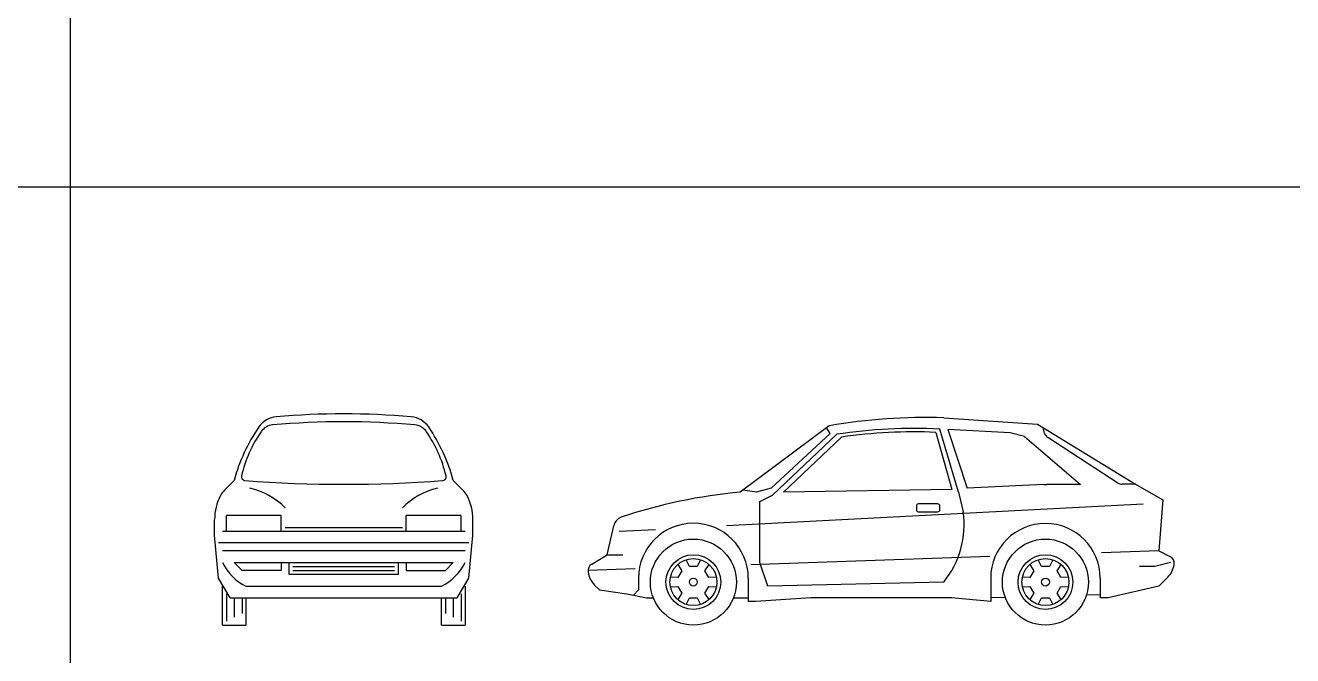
# Model space of a CAD drawing. Header units: millimetres. Extents: x 1343 to 64046, y 44602 to 77982.
# Drawn here: x 15591 to 23819, y 67861 to 71955 of the extents above; entities that cross this region are included whole.
import ezdxf

# ---------------------------------------------------------------- set-up
doc = ezdxf.new("R2010")
doc.units = ezdxf.units.MM
doc.layers.add('www.cad-blocks.net', color=7, linetype='Continuous')

# ---------------------------------------------------------------- blocks, each defined once
blk = doc.blocks.new('A$C274E22EA')
for p, q in [((2311.4, 1346.2), (2919.8, 1304.4)), ((1568.2, 1294.3), (990.6, 863.6)), ((1574.8, 1244.6), (1190.6, 890)), ((1198.8, 844.7), (1617.8, 1239.1)), ((1574.8, 1244.6), (1552.5, 1280.1)), ((2260.6, 1251.9), (2364.1, 881.5)), ((2407.4, 863.6), (2285, 1272.9)), ((2743.6, 1249.2), (2337.6, 1270.1)), ((2337.6, 1270.1), (2463.8, 889)), ((2836.2, 1223.9), (2743.6, 1249.2)), ((2919.8, 1304.4), (3556, 914.4)), ((2965.6, 1247.3), (2956.4, 1282.5)), ((1270, 863.6), (1646.8, 1221.6)), ((2836.2, 1223.9), (3200.4, 912.3)), ((3441.8, 922.6), (2987.1, 1217.5)), ((2961.7, 912.3), (2463.8, 889)), ((3200.4, 912.3), (2981.8, 913.6)), ((3556, 914.4), (3469.4, 914.4)), ((3556, 914.4), (3733.8, 812.8)), ((1095.9, 863.6), (1008.8, 877.2)), ((1190.6, 890), (1095.9, 863.6)), ((1117.6, 803.2), (1198.8, 844.7)), ((2364.1, 881.5), (1270, 863.6)), ((2407.4, 863.6), (2438.4, 736.6)), ((900.4, 646), (3606.8, 787.4)), ((1117.6, 406.4), (1117.6, 803.2)), ((2133.6, 774.7), (2133.6, 749.3)), ((2273.3, 787.4), (2146.3, 787.4)), ((2286, 749.3), (2286, 774.7)), ((3733.8, 812.8), (3708.4, 482.6)), ((2146.3, 736.6), (2273.3, 736.6)), ((127, 457.2), (168.8, 645.5)), ((203.2, 609.6), (439.4, 621.9)), ((25.8, 396.5), (127, 457.2)), ((127, 457.2), (228.6, 457.2)), ((660.4, 381), (638.7, 424.3)), ((732.9, 424.3), (711.2, 381)), ((2610.1, 445), (1059.9, 391.9)), ((2946.4, 381), (2924.7, 424.3)), ((3018.9, 424.3), (2997.2, 381)), ((3708.4, 482.6), (3336.4, 469.9)), ((3708.4, 482.6), (3780.4, 446.6)), ((308.1, 366.2), (0, 355.6)), ((583.8, 392.6), (610.5, 352.2)), ((610.5, 352.2), (585.1, 308.2)), ((711.2, 381), (660.4, 381)), ((761.1, 352.2), (787.8, 392.6)), ((786.5, 308.2), (761.1, 352.2)), ((1168.4, 254), (1117.6, 406.4)), ((2869.8, 392.6), (2896.5, 352.2)), ((2896.5, 352.2), (2871.1, 308.2)), ((2997.2, 381), (2946.4, 381)), ((3047.1, 352.2), (3073.8, 392.6)), ((3072.5, 308.2), (3047.1, 352.2)), ((3683, 381), (3581.4, 381)), ((3784.6, 406.4), (3683, 381)), ((44.6, 260.2), (76.2, 228.6)), ((330.2, 304.8), (330.2, 228.6)), ((585.1, 308.2), (536.7, 311.1)), ((536.7, 247.7), (585.1, 250.6)), ((585.1, 250.6), (610.5, 206.6)), ((761.1, 206.6), (786.5, 250.6)), ((834.9, 311.1), (786.5, 308.2)), ((786.5, 250.6), (834.9, 247.7)), ((1041.4, 304.8), (1041.4, 152.4)), ((2311.4, 279.4), (1168.4, 254)), ((2616.2, 304.8), (2616.2, 152.4)), ((2871.1, 308.2), (2822.7, 311.1)), ((2822.7, 247.7), (2871.1, 250.6)), ((2871.1, 250.6), (2896.5, 206.6)), ((3047.1, 206.6), (3072.5, 250.6)), ((3120.9, 311.1), (3072.5, 308.2)), ((3072.5, 250.6), (3120.9, 247.7)), ((3327.4, 304.8), (3327.4, 177.8)), ((3708.4, 254), (3378.2, 177.8)), ((3765.4, 311), (3708.4, 254)), ((76.2, 228.6), (254, 203.2)), ((254, 203.2), (381, 177.8)), ((330.2, 228.6), (296.3, 194.7)), ((381, 177.8), (425.5, 177.8)), ((610.5, 206.6), (583.8, 166.2)), ((638.7, 134.5), (660.4, 177.8)), ((660.4, 177.8), (711.2, 177.8)), ((711.2, 177.8), (732.9, 134.5)), ((787.8, 166.2), (761.1, 206.6)), ((946.1, 177.8), (1041.4, 177.8)), ((1447.8, 177.8), (1092.2, 152.4)), ((2362.2, 177.8), (1447.8, 177.8)), ((2616.2, 152.4), (2362.2, 177.8)), ((2616.2, 178.5), (2710.2, 181.2)), ((2896.5, 206.6), (2869.8, 166.2)), ((2924.7, 134.5), (2946.4, 177.8)), ((2946.4, 177.8), (2997.2, 177.8)), ((2997.2, 177.8), (3018.9, 134.5)), ((3073.8, 166.2), (3047.1, 206.6)), ((3238.6, 196.3), (3327.4, 198.8)), ((3378.2, 177.8), (3327.4, 177.8)), ((1092.2, 152.4), (1041.4, 152.4))]:
    blk.add_line(p, q)
for centre, radius in [((685.8, 279.4), 279.4), ((2971.8, 279.4), 279.4), ((685.8, 279.4), 177.8), ((685.8, 279.4), 152.4), ((2971.8, 279.4), 177.8), ((2971.8, 279.4), 152.4), ((685.8, 279.4), 25.4), ((2971.8, 279.4), 25.4)]:
    blk.add_circle(centre, radius)
for centre, radius, start, end in [((2192.8, -2303), 3651.2, 88.13898, 99.84967), ((2115.1, -1982.2), 3259.5, 87.01211, 98.77711), ((2117.3, -2077.1), 3332, 87.53444, 98.11701), ((3014.8, 1260.1), 50.8, 194.6394, 237.03123), ((2961.7, 1064.7), 152.4, 270, 277.59464), ((3469.4, 965.2), 50.8, 237.03123, 270), ((1306.3, -2549.7), 3427.9, 95.28487, 108.53836), ((2146.3, 774.7), 12.7, 90, 180), ((2146.3, 749.3), 12.7, 180, 270), ((2273.3, 774.7), 12.7, 0, 90), ((2273.3, 749.3), 12.7, 270, 0), ((243.2, 629), 76.2, 110.55605, 167.47119), ((685.8, 304.8), 356.5, 0, 180), ((1851.2, 653.5), 593, 320.89281, 8.05897), ((2971.8, 304.8), 355.6, 0, 180), ((3757.7, 401.2), 50.8, 350.0485, 63.43495), ((51.9, 352.9), 50.8, 120.96376, 188.50083), ((152.4, 367.9), 152.4, 188.50083, 225), ((3657.6, 418.7), 152.4, 315, 350.0485)]:
    blk.add_arc(centre, radius, start, end)
blk = doc.blocks.new('A$C38977724')
for p, q in [((64, 876.8), (127, 939.8)), ((1612.4, 876.8), (1549.4, 939.8)), ((0, 584.2), (0, 685.8)), ((431.8, 711.2), (76.2, 711.2)), ((76.2, 609.6), (76.2, 711.2)), ((431.8, 609.6), (431.8, 711.2)), ((1600.2, 711.2), (1244.6, 711.2)), ((1244.6, 609.6), (1244.6, 711.2)), ((1600.2, 609.6), (1600.2, 711.2)), ((1676.4, 584.2), (1676.4, 685.8)), ((25.4, 304.8), (0, 584.2)), ((50.8, 609.6), (1625.6, 609.6)), ((457.2, 635), (1219.2, 635)), ((1651, 304.8), (1676.4, 584.2)), ((1651, 533.4), (25.4, 533.4)), ((1625.6, 482.6), (50.8, 482.6)), ((177.8, 355.6), (127, 406.4)), ((127, 406.4), (1549.4, 406.4)), ((431.8, 355.6), (177.8, 355.6)), ((431.8, 406.4), (431.8, 355.6)), ((482.6, 406.4), (482.6, 330.2)), ((482.6, 330.2), (1193.8, 330.2)), ((508, 381), (1168.4, 381)), ((508, 355.6), (1168.4, 355.6)), ((1193.8, 330.2), (1193.8, 406.4)), ((1244.6, 406.4), (1244.6, 355.6)), ((1244.6, 355.6), (1498.6, 355.6)), ((1498.6, 355.6), (1549.4, 406.4)), ((101.6, 177.8), (25.4, 304.8)), ((50.8, 0), (50.8, 254)), ((203.2, 254), (1473.2, 254)), ((1574.8, 177.8), (1651, 304.8)), ((1625.6, 254), (1625.6, 0)), ((76.2, 203.2), (76.2, 25.4)), ((101.6, 177.8), (1574.8, 177.8)), ((127, 177.8), (127, 50.8)), ((177.8, 177.8), (177.8, 76.2)), ((203.2, 177.8), (203.2, 0)), ((1473.2, 0), (1473.2, 177.8)), ((1498.6, 177.8), (1498.6, 76.2)), ((1549.4, 177.8), (1549.4, 50.8)), ((1600.2, 203.2), (1600.2, 25.4)), ((50.8, 0), (203.2, 0)), ((1473.2, 0), (1625.6, 0))]:
    blk.add_line(p, q)
for centre, radius, start, end in [((412.6, 1200.8), 152.4, 94.94196, 145.67126), ((838.2, -3771.9), 5092.7, 84.79369, 95.20819), ((838.2, -3721.1), 5092.7, 85.05804, 94.94196), ((1263.8, 1200.8), 152.4, 34.32874, 85.05804), ((1231.9, 641.3), 1144.5, 145.67126, 164.88429), ((997.9, 775.4), 846.3, 145.37118, 166.74116), ((385.1, 1198.6), 101.6, 95.20819, 145.37118), ((1291.3, 1198.6), 101.6, 34.62882, 84.79181), ((678.5, 775.4), 846.3, 13.25884, 34.62882), ((444.5, 641.3), 1144.5, 15.11571, 34.32874), ((198.9, 963.7), 25.4, 166.74116, 265.72306), ((838.2, 9512.3), 8597.9, 265.72306, 274.27694), ((1477.5, 963.7), 25.4, 274.27694, 13.25884), ((315.6, 691.8), 315.6, 151.74529, 181.08776), ((171.8, 769.1), 152.4, 135, 151.74529), ((127.6, 437.9), 462.3, 44.51581, 77.37498), ((1548.8, 437.9), 462.3, 102.62502, 135.48419), ((1504.6, 769.1), 152.4, 28.25471, 45), ((1360.8, 691.8), 315.6, 358.91224, 28.25471), ((342.9, 546.1), 323.8, 205.55997, 244.44003), ((1333.5, 546.1), 323.8, 295.55997, 334.44003)]:
    blk.add_arc(centre, radius, start, end)
blk = doc.blocks.new('FORMAT')
at = {"layer": 'www.cad-blocks.net', "color": 155, "true_color": 0x546d8e}
for p, q in [((15880.8, 77353.6), (15880.8, 44989.9)), ((64045.9, 70902.8), (3580.5, 70902.8))]:
    blk.add_line(p, q, dxfattribs=at)

msp = doc.modelspace()

# ---------------------------------------------------------------- block references
for name, p in [('A$C38977724', (16819.7, 68059.4)), ('A$C274E22EA', (19242.3, 68059.4))]:
    msp.add_blockref(name, p)
at = {"layer": 'www.cad-blocks.net'}
msp.add_blockref('FORMAT', (0, 0), dxfattribs=at)

doc.saveas('drawing.dxf')
